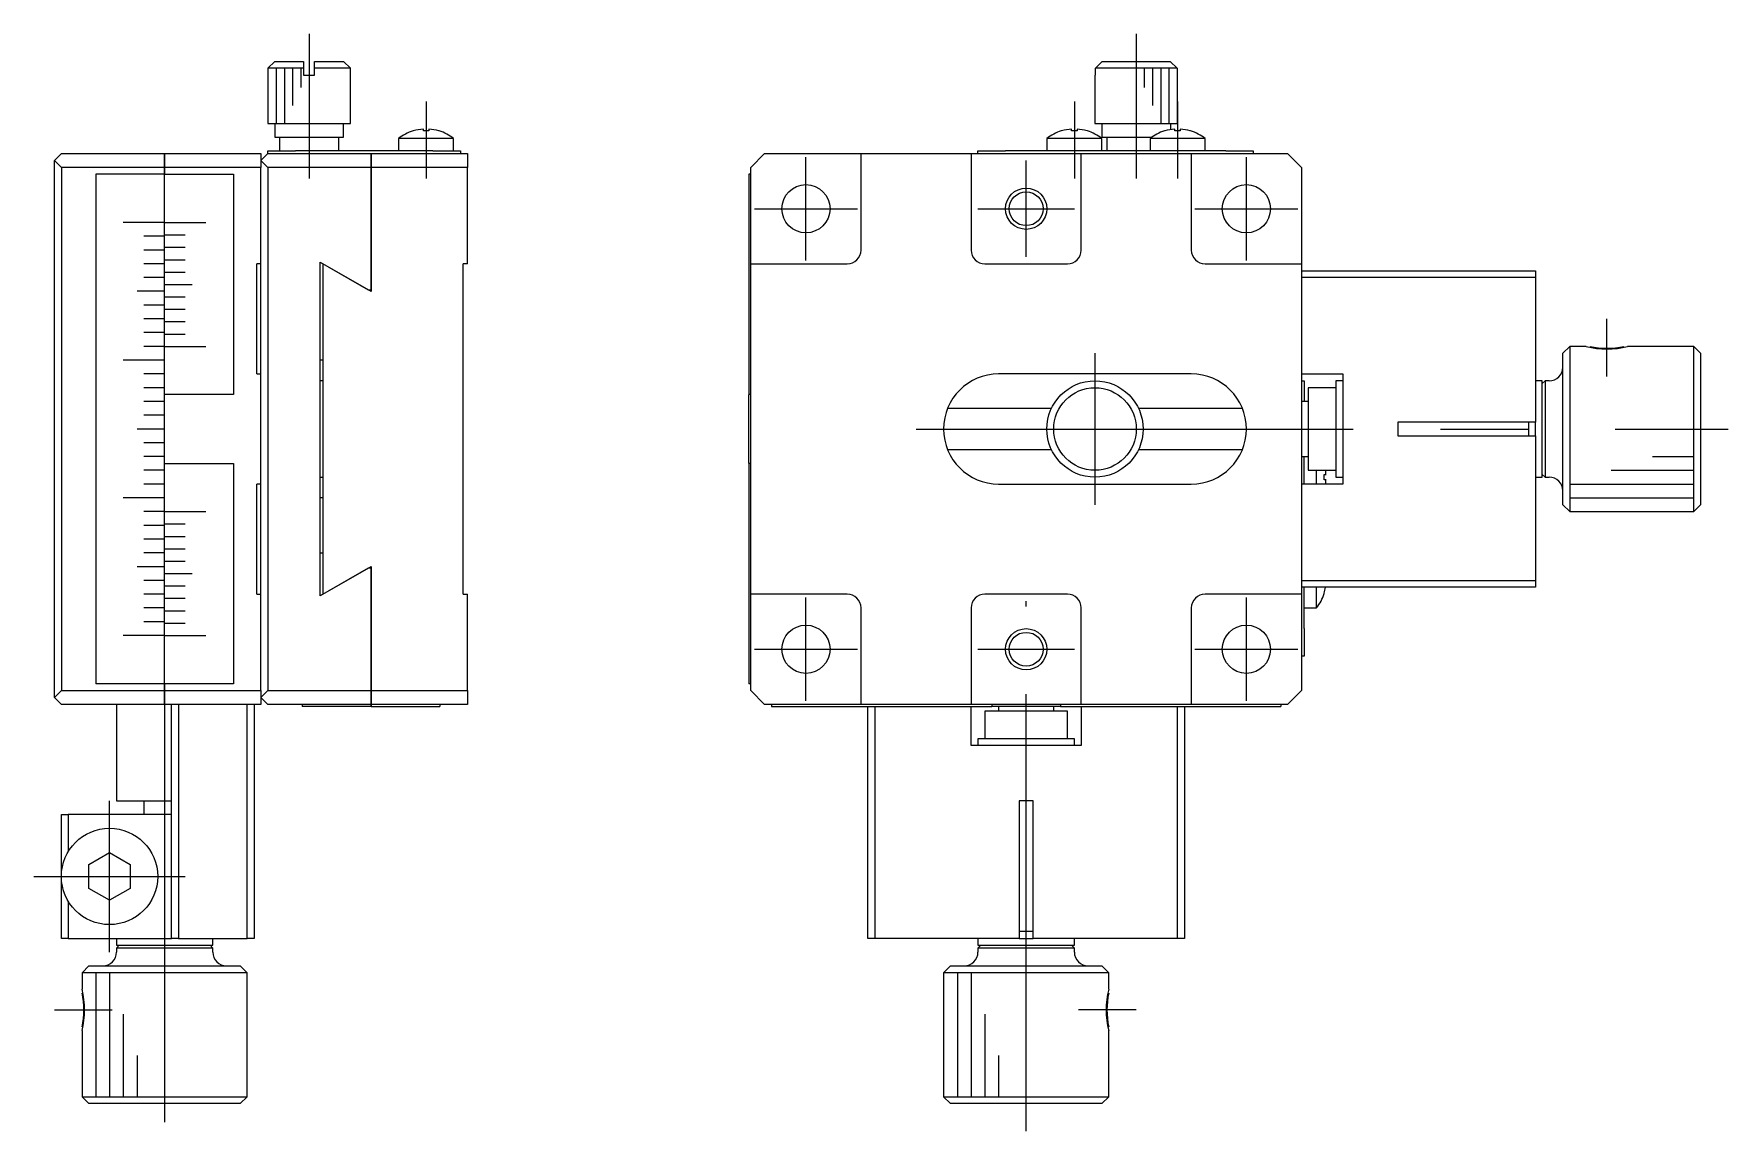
# Model space of a CAD drawing. Header units: millimetres. Extents: x -116 to 197, y -105 to 101.
# Drawn here: x 73.9 to 197, y -51 to 28.7 of the extents above; entities that cross this region are included whole.
import ezdxf

# ---------------------------------------------------------------- set-up
doc = ezdxf.new("R2010")
doc.units = ezdxf.units.MM
doc.linetypes.add('CENTER', pattern=[50.8, 31.75, -6.35, 6.35, -6.35])
doc.layers.add('CENTER', color=1, linetype='CENTER')

msp = doc.modelspace()

# ---------------------------------------------------------------- linework, layer by layer
at = {"color": 7, "linetype": 'Continuous', "lineweight": -3}
for p, q in [((91.38, 26.7), (90.88, 26.2)), ((90.88, 26.2), (90.88, 22.2)), ((93.48, 26.2), (90.88, 26.2)), ((91.38, 26.7), (93.48, 26.7)), ((91.48, 26.2), (91.48, 22.2)), ((92.08, 26.2), (92.08, 22.2)), ((92.68, 26.2), (92.68, 23.5)), ((93.28, 26.2), (93.28, 24.8)), ((93.48, 26.7), (93.48, 26.2)), ((93.48, 26.2), (93.48, 25.7)), ((94.28, 26.7), (96.38, 26.7)), ((94.28, 26.2), (94.28, 26.7)), ((96.88, 26.2), (94.28, 26.2)), ((94.28, 25.7), (94.28, 26.2)), ((96.88, 26.2), (96.38, 26.7)), ((96.88, 22.2), (96.88, 26.2)), ((151.01, 26.2), (151.51, 26.7)), ((156.96, 26.2), (151.01, 26.2)), ((151.01, 25.7), (151.01, 26.2)), ((151.51, 26.7), (156.45, 26.7)), ((154.58, 24.8), (154.58, 26.2)), ((155.18, 23.5), (155.18, 26.2)), ((155.78, 22.2), (155.78, 26.2)), ((156.38, 22.2), (156.38, 26.2)), ((156.45, 26.7), (156.96, 26.2)), ((156.96, 26.2), (156.96, 25.7)), ((93.48, 25.7), (94.28, 25.7)), ((150.98, 25.7), (150.98, 22.2)), ((150.98, 25.7), (151.01, 25.7)), ((156.96, 25.7), (156.98, 25.7)), ((156.98, 22.2), (156.98, 25.7)), ((90.88, 22.2), (93.88, 22.2)), ((91.38, 22.2), (91.38, 21.2)), ((93.88, 22.2), (96.88, 22.2)), ((96.38, 21.2), (96.38, 22.2)), ((150.98, 22.2), (156.98, 22.2)), ((151.48, 22.2), (151.48, 21.2)), ((156.48, 21.75), (156.48, 22.2)), ((91.38, 21.2), (93.88, 21.2)), ((91.73, 21.2), (91.73, 20.2)), ((93.88, 21.2), (96.38, 21.2)), ((96.03, 20.2), (96.03, 21.2)), ((104.38, 21.1), (100.38, 21.1)), ((100.38, 21.1), (100.38, 20.2)), ((101.45, 21.66), (101.43, 21.66)), ((102.18, 21.66), (102.18, 21.79)), ((102.58, 21.66), (102.18, 21.66)), ((102.58, 21.79), (102.58, 21.66)), ((103.33, 21.66), (103.31, 21.66)), ((104.38, 20.2), (104.38, 21.1)), ((151.48, 21.1), (147.48, 21.1)), ((147.48, 21.1), (147.48, 20.2)), ((148.55, 21.66), (148.53, 21.66)), ((149.28, 21.66), (149.28, 21.79)), ((149.68, 21.66), (149.28, 21.66)), ((149.68, 21.79), (149.68, 21.66)), ((150.43, 21.66), (150.41, 21.66)), ((151.48, 21.2), (155.12, 21.2)), ((151.48, 20.2), (151.48, 21.1)), ((151.83, 21.2), (151.83, 20.2)), ((158.98, 21.1), (154.98, 21.1)), ((154.98, 21.1), (154.98, 20.2)), ((156.05, 21.66), (156.03, 21.66)), ((156.78, 21.66), (156.78, 21.79)), ((157.18, 21.66), (156.78, 21.66)), ((157.18, 21.79), (157.18, 21.66)), ((157.93, 21.66), (157.91, 21.66)), ((158.98, 20.2), (158.98, 21.1)), ((75.38, 19.5), (75.88, 20)), ((75.88, 20), (83.38, 20)), ((83.38, 20), (90.38, 20)), ((83.38, 20), (83.38, 19)), ((83.38, 19), (83.38, 20)), ((90.38, 19.5), (90.88, 20)), ((90.38, 20), (90.38, 19.5)), ((90.88, 20.2), (92.88, 20.2)), ((90.88, 20), (90.88, 20.2)), ((90.88, 20), (98.38, 20)), ((102.88, 20.2), (92.88, 20.2)), ((98.38, 20), (105.38, 20)), ((98.38, 20), (98.38, 19)), ((98.38, 19), (98.38, 20)), ((102.88, 20.2), (104.88, 20.2)), ((104.88, 20.2), (104.88, 20)), ((105.38, 20), (105.38, 19)), ((126.98, 20), (125.98, 19)), ((126.98, 20), (133.98, 20)), ((133.98, 13), (133.98, 20)), ((133.98, 20), (141.98, 20)), ((141.98, 20), (149.98, 20)), ((141.98, 20), (141.98, 13)), ((142.48, 20.2), (144.48, 20.2)), ((142.48, 20), (142.48, 20.2)), ((160.48, 20.2), (144.48, 20.2)), ((149.98, 13), (149.98, 20)), ((149.98, 20), (157.98, 20)), ((157.98, 20), (157.98, 13)), ((157.98, 20), (164.98, 20)), ((160.48, 20.2), (162.48, 20.2)), ((162.48, 20.2), (162.48, 20)), ((165.98, 19), (164.98, 20)), ((75.38, -19.5), (75.38, 19.5)), ((75.88, 19), (75.38, 19.5)), ((75.88, 19), (75.88, -19)), ((83.38, 19), (75.88, 19)), ((78.38, 18.5), (78.38, -18.5)), ((83.38, 18.5), (78.38, 18.5)), ((90.38, 19), (83.38, 19)), ((83.38, 18.51), (83.38, 19)), ((83.38, 19), (83.38, 18.51)), ((83.38, 15.01), (83.38, 18.5)), ((83.38, 15.01), (83.38, 18.5)), ((83.38, 18.5), (88.38, 18.5)), ((88.38, 18.5), (88.38, 2.5)), ((90.88, 19), (90.38, 19.5)), ((90.38, 19.5), (90.38, 19)), ((90.38, 12), (90.38, 19)), ((90.88, 19), (90.88, -19)), ((98.38, 19), (90.88, 19)), ((98.38, 10.1), (98.38, 19)), ((98.38, 19), (98.38, 10.1)), ((105.38, 19), (98.38, 19)), ((105.38, 12), (105.38, 19)), ((125.83, 18.5), (125.83, 2.5)), ((125.98, 18.5), (125.83, 18.5)), ((125.98, 12), (125.98, 19)), ((165.98, 19), (165.98, 12)), ((81.38, 15), (80.38, 15)), ((81.88, 15), (81.38, 15)), ((83.38, 15), (81.88, 15)), ((83.38, 15), (83.38, 15.01)), ((83.38, 15), (83.38, 15.01)), ((83.38, 15), (84.88, 15)), ((83.38, 14.99), (83.38, 15)), ((83.38, 14.99), (83.38, 15)), ((83.38, 14.11), (83.38, 14.99)), ((83.38, 14.1), (83.38, 14.99)), ((84.88, 15), (85.38, 15)), ((85.38, 15), (86.38, 15)), ((83.38, 14), (81.88, 14)), ((83.38, 14.1), (83.38, 14.11)), ((83.38, 14.1), (84.88, 14.1)), ((83.38, 14.09), (83.38, 14.1)), ((83.38, 14.01), (83.38, 14.1)), ((83.38, 14), (83.38, 14.09)), ((83.38, 14), (83.38, 14.01)), ((83.38, 13.21), (83.38, 14)), ((83.38, 13.99), (83.38, 14)), ((83.38, 13.2), (83.38, 13.99)), ((83.38, 13), (81.88, 13)), ((83.38, 13.2), (83.38, 13.21)), ((83.38, 13.2), (84.88, 13.2)), ((83.38, 13.19), (83.38, 13.2)), ((83.38, 13.01), (83.38, 13.2)), ((83.38, 13), (83.38, 13.19)), ((83.38, 13), (83.38, 13.01)), ((83.38, 12.31), (83.38, 13)), ((83.38, 12.99), (83.38, 13)), ((83.38, 12.3), (83.38, 12.99)), ((83.38, 12), (81.88, 12)), ((83.38, 12.3), (83.38, 12.31)), ((83.38, 12.3), (84.88, 12.3)), ((83.38, 12.29), (83.38, 12.3)), ((83.38, 12.01), (83.38, 12.3)), ((83.38, 12), (83.38, 12.29)), ((83.38, 12), (83.38, 12.01)), ((83.38, 11.41), (83.38, 12)), ((83.38, 11.99), (83.38, 12)), ((83.38, 11.4), (83.38, 11.99)), ((83.38, 11.4), (83.38, 11.41)), ((83.38, 11.4), (84.88, 11.4)), ((83.38, 11.39), (83.38, 11.4)), ((83.38, 11.01), (83.38, 11.4)), ((83.38, 11), (83.38, 11.39)), ((90.08, 4), (90.08, 12)), ((90.38, 12), (90.08, 12)), ((90.38, 4), (90.38, 12)), ((94.68, -12.12), (94.68, 12.12)), ((94.68, 12.12), (98.18, 10.1)), ((94.88, 12), (94.88, -12)), ((98.38, 9.98), (94.88, 12)), ((105.08, -12), (105.08, 12)), ((105.38, 12), (105.08, 12)), ((125.98, 12), (132.98, 12)), ((125.98, -12), (125.98, 12)), ((142.98, 12), (148.98, 12)), ((158.98, 12), (165.98, 12)), ((165.98, 12), (165.98, -12)), ((165.98, 11.5), (182.98, 11.5)), ((182.98, 11.5), (182.98, 11)), ((81.88, 10), (81.38, 10)), ((83.38, 11), (81.88, 11)), ((83.38, 10), (81.88, 10)), ((83.38, 11), (83.38, 11.01)), ((83.38, 10.51), (83.38, 11)), ((83.38, 10.99), (83.38, 11)), ((83.38, 10.5), (83.38, 10.99)), ((83.38, 10.5), (83.38, 10.51)), ((83.38, 10.5), (84.88, 10.5)), ((83.38, 10.49), (83.38, 10.5)), ((83.38, 10.01), (83.38, 10.5)), ((83.38, 10), (83.38, 10.49)), ((83.38, 10), (83.38, 10.01)), ((83.38, 9.61), (83.38, 10)), ((83.38, 9.99), (83.38, 10)), ((83.38, 9.6), (83.38, 9.99)), ((84.88, 10.5), (85.38, 10.5)), ((98.18, 10.1), (98.38, 10.1)), ((98.38, 10.1), (98.38, 9.98)), ((182.98, 11), (165.98, 11)), ((182.98, 11), (182.98, 0.5)), ((83.38, 9), (81.88, 9)), ((83.38, 9.6), (83.38, 9.61)), ((83.38, 9.6), (84.88, 9.6)), ((83.38, 9.01), (83.38, 9.6)), ((83.38, 9.59), (83.38, 9.6)), ((83.38, 9), (83.38, 9.59)), ((83.38, 9), (83.38, 9.01)), ((83.38, 8.71), (83.38, 9)), ((83.38, 8.99), (83.38, 9)), ((83.38, 8.7), (83.38, 8.99)), ((83.38, 8.7), (83.38, 8.71)), ((83.38, 8.7), (84.88, 8.7)), ((83.38, 8.69), (83.38, 8.7)), ((83.38, 8.01), (83.38, 8.7)), ((83.38, 8), (83.38, 8.69)), ((83.38, 8), (81.88, 8)), ((83.38, 8), (83.38, 8.01)), ((83.38, 7.81), (83.38, 8)), ((83.38, 7.99), (83.38, 8)), ((83.38, 7.8), (83.38, 7.99)), ((83.38, 7.8), (83.38, 7.81)), ((83.38, 7.8), (84.88, 7.8)), ((83.38, 7.79), (83.38, 7.8)), ((83.38, 7.01), (83.38, 7.8)), ((83.38, 7), (83.38, 7.79)), ((83.38, 7), (81.88, 7)), ((83.38, 7), (83.38, 7.01)), ((83.38, 6.91), (83.38, 7)), ((83.38, 6.99), (83.38, 7)), ((83.38, 6.9), (83.38, 6.99)), ((83.38, 6.9), (83.38, 6.91)), ((83.38, 6.9), (84.88, 6.9)), ((83.38, 6.89), (83.38, 6.9)), ((83.38, 6.01), (83.38, 6.9)), ((83.38, 6.01), (83.38, 6.89)), ((81.38, 5), (80.38, 5)), ((81.88, 5), (81.38, 5)), ((83.38, 6), (81.88, 6)), ((83.38, 5), (81.88, 5)), ((83.38, 6), (83.38, 6.01)), ((83.38, 6), (83.38, 6.01)), ((83.38, 6), (84.88, 6)), ((83.38, 5.99), (83.38, 6)), ((83.38, 5.99), (83.38, 6)), ((83.38, 5), (83.38, 5.99)), ((83.38, 5.01), (83.38, 5.99)), ((83.38, 5), (83.38, 5.01)), ((83.38, 4), (83.38, 5)), ((83.38, 4.99), (83.38, 5)), ((83.38, 4.01), (83.38, 4.99)), ((84.88, 6), (85.38, 6)), ((85.38, 6), (86.38, 6)), ((94.88, 5), (94.68, 5)), ((185.48, 6), (184.98, 5.5)), ((184.98, -5.5), (184.98, 5.5)), ((185.48, 6), (185.48, -6)), ((186.68, 6), (185.48, 6)), ((194.48, 6), (189.68, 6)), ((194.48, 0), (194.48, 6)), ((194.98, 5.5), (194.48, 6)), ((194.98, 5.5), (194.98, 0)), ((83.38, 4), (81.88, 4)), ((83.38, 4), (83.38, 4.01)), ((83.38, 3), (83.38, 4)), ((83.38, 3.99), (83.38, 4)), ((83.38, 3.01), (83.38, 3.99)), ((90.08, 4), (90.38, 4)), ((90.38, -4), (90.38, 4)), ((157.98, 4), (143.98, 4)), ((165.98, 4), (168.98, 4)), ((168.98, 4), (168.98, -4)), ((83.38, 3), (81.88, 3)), ((83.38, 3), (83.38, 3.01)), ((83.38, 2.5), (83.38, 3)), ((83.38, 2.99), (83.38, 3)), ((83.38, 2.5), (83.38, 2.99)), ((88.38, 2.5), (83.38, 2.5)), ((83.38, 2.49), (83.38, 2.5)), ((83.38, 2), (83.38, 2.49)), ((94.88, 3.5), (94.68, 3.5)), ((125.98, 2.5), (125.83, 2.5)), ((125.83, 2), (125.83, 2.49)), ((165.98, 3.5), (166.18, 3.5)), ((166.18, 3.5), (166.18, 2)), ((168.48, 3), (166.48, 3)), ((166.48, 3), (166.48, -3)), ((168.48, 3.5), (168.48, 0)), ((168.98, 3.5), (168.48, 3.5)), ((168.48, 3.5), (168.48, 3)), ((183.48, 3.5), (182.98, 3.5)), ((183.48, -3.5), (183.48, 3.5)), ((183.68, 3.5), (183.48, 3.3)), ((183.48, 3.3), (183.48, 3.5)), ((183.68, 3.5), (183.68, -3.5)), ((183.98, 3.5), (183.68, 3.5)), ((83.38, 2), (81.88, 2)), ((83.38, 1), (83.38, 2)), ((125.83, 1), (125.83, 2)), ((147.82, 1.5), (140.27, 1.5)), ((154.14, 1.5), (154.14, 1.5)), ((161.69, 1.5), (154.14, 1.5)), ((166.48, 2), (165.98, 2)), ((83.38, 1), (81.88, 1)), ((83.38, 0), (83.38, 1)), ((125.83, 0), (125.83, 1)), ((182.98, 0.5), (172.98, 0.5)), ((172.98, 0.5), (172.98, -0.5)), ((182.48, 0.5), (182.48, -0.5)), ((182.98, -0.5), (182.98, 0.5)), ((81.88, 0), (81.38, 0)), ((83.38, 0), (81.88, 0)), ((83.38, -1), (81.88, -1)), ((83.38, -1), (83.38, 0)), ((83.38, -2), (83.38, -1)), ((125.83, -1), (125.83, 0)), ((125.83, -2), (125.83, -1)), ((168.48, 0), (168.48, -3.5)), ((172.98, -0.5), (182.98, -0.5)), ((182.98, -0.5), (182.98, -11)), ((194.48, -6), (194.48, 0)), ((194.98, 0), (194.98, -5.5)), ((83.38, -2), (81.88, -2)), ((83.38, -2.49), (83.38, -2)), ((125.83, -2.49), (125.83, -2)), ((140.27, -1.5), (147.82, -1.5)), ((154.14, -1.5), (154.14, -1.5)), ((154.14, -1.5), (154.14, -1.5)), ((154.14, -1.5), (161.69, -1.5)), ((165.98, -2), (166.48, -2)), ((166.18, -4), (166.18, -2)), ((191.48, -2), (194.48, -2)), ((83.38, -3), (81.88, -3)), ((83.38, -2.5), (83.38, -2.49)), ((83.38, -2.5), (88.38, -2.5)), ((83.38, -3), (83.38, -2.5)), ((83.38, -2.99), (83.38, -2.5)), ((83.38, -3), (83.38, -2.99)), ((83.38, -4), (83.38, -3)), ((83.38, -3.01), (83.38, -3)), ((83.38, -3.99), (83.38, -3.01)), ((88.38, -2.5), (88.38, -18.5)), ((94.68, -3.5), (94.88, -3.5)), ((125.83, -2.5), (125.83, -18.5)), ((125.98, -2.5), (125.83, -2.5)), ((166.48, -3), (168.48, -3)), ((167.08, -4), (167.08, -3)), ((167.64, -3.7), (167.64, -3.3)), ((167.64, -3.3), (167.77, -3.3)), ((168.48, -3), (168.48, -3.5)), ((168.48, -3.5), (168.98, -3.5)), ((182.98, -3.5), (183.48, -3.5)), ((183.48, -3.3), (183.68, -3.5)), ((183.48, -3.5), (183.48, -3.3)), ((183.68, -3.5), (183.98, -3.5)), ((188.48, -3), (194.48, -3)), ((83.38, -4), (81.88, -4)), ((83.38, -4), (83.38, -3.99)), ((83.38, -5), (83.38, -4)), ((83.38, -4.01), (83.38, -4)), ((83.38, -4.99), (83.38, -4.01)), ((90.08, -12), (90.08, -4)), ((90.38, -4), (90.08, -4)), ((90.38, -12), (90.38, -4)), ((143.98, -4), (157.98, -4)), ((168.98, -4), (165.98, -4)), ((167.77, -3.7), (167.64, -3.7)), ((185.48, -4), (194.48, -4)), ((81.38, -5), (80.38, -5)), ((81.88, -5), (81.38, -5)), ((83.38, -5), (81.88, -5)), ((83.38, -6), (81.88, -6)), ((83.38, -5), (83.38, -4.99)), ((83.38, -5.99), (83.38, -5)), ((83.38, -5.01), (83.38, -5)), ((83.38, -5.99), (83.38, -5.01)), ((83.38, -6), (83.38, -5.99)), ((83.38, -6), (83.38, -5.99)), ((83.38, -6), (84.88, -6)), ((83.38, -6.01), (83.38, -6)), ((83.38, -6.01), (83.38, -6)), ((83.38, -6.89), (83.38, -6.01)), ((83.38, -6.9), (83.38, -6.01)), ((84.88, -6), (85.38, -6)), ((85.38, -6), (86.38, -6)), ((94.88, -5), (94.68, -5)), ((184.98, -5.5), (185.48, -6)), ((185.48, -5), (194.48, -5)), ((185.48, -6), (194.48, -6)), ((194.48, -6), (194.98, -5.5)), ((83.38, -7), (81.88, -7)), ((83.38, -6.9), (83.38, -6.89)), ((83.38, -6.9), (84.88, -6.9)), ((83.38, -6.91), (83.38, -6.9)), ((83.38, -6.99), (83.38, -6.9)), ((83.38, -7), (83.38, -6.91)), ((83.38, -7), (83.38, -6.99)), ((83.38, -7.79), (83.38, -7)), ((83.38, -7.01), (83.38, -7)), ((83.38, -7.8), (83.38, -7.01)), ((83.38, -8), (81.88, -8)), ((83.38, -7.8), (83.38, -7.79)), ((83.38, -7.8), (84.88, -7.8)), ((83.38, -7.81), (83.38, -7.8)), ((83.38, -7.99), (83.38, -7.8)), ((83.38, -8), (83.38, -7.81)), ((83.38, -8), (83.38, -7.99)), ((83.38, -8.69), (83.38, -8)), ((83.38, -8.01), (83.38, -8)), ((83.38, -8.7), (83.38, -8.01)), ((83.38, -9), (81.88, -9)), ((83.38, -8.7), (83.38, -8.69)), ((83.38, -8.7), (84.88, -8.7)), ((83.38, -8.71), (83.38, -8.7)), ((83.38, -8.99), (83.38, -8.7)), ((83.38, -9), (83.38, -8.71)), ((83.38, -9), (83.38, -8.99)), ((83.38, -9.59), (83.38, -9)), ((83.38, -9.01), (83.38, -9)), ((83.38, -9.6), (83.38, -9.01)), ((83.38, -9.6), (83.38, -9.59)), ((83.38, -9.6), (84.88, -9.6)), ((83.38, -9.61), (83.38, -9.6)), ((83.38, -9.99), (83.38, -9.6)), ((83.38, -10), (83.38, -9.61)), ((94.68, -9), (94.88, -9)), ((81.88, -10), (81.38, -10)), ((83.38, -10), (81.88, -10)), ((83.38, -11), (81.88, -11)), ((83.38, -10), (83.38, -9.99)), ((83.38, -10.49), (83.38, -10)), ((83.38, -10.01), (83.38, -10)), ((83.38, -10.5), (83.38, -10.01)), ((83.38, -10.5), (83.38, -10.49)), ((83.38, -10.5), (84.88, -10.5)), ((83.38, -10.51), (83.38, -10.5)), ((83.38, -10.99), (83.38, -10.5)), ((83.38, -11), (83.38, -10.51)), ((83.38, -11), (83.38, -10.99)), ((83.38, -11.39), (83.38, -11)), ((83.38, -11.01), (83.38, -11)), ((83.38, -11.4), (83.38, -11.01)), ((84.88, -10.5), (85.38, -10.5)), ((98.18, -10.1), (94.68, -12.12)), ((94.88, -12), (98.38, -9.98)), ((98.38, -10.1), (98.18, -10.1)), ((98.38, -9.98), (98.38, -10.1)), ((98.38, -19), (98.38, -10.1)), ((98.38, -10.1), (98.38, -19)), ((165.98, -11), (182.98, -11)), ((182.98, -11), (182.98, -11.5)), ((83.38, -12), (81.88, -12)), ((83.38, -11.4), (83.38, -11.39)), ((83.38, -11.4), (84.88, -11.4)), ((83.38, -11.41), (83.38, -11.4)), ((83.38, -11.99), (83.38, -11.4)), ((83.38, -12), (83.38, -11.41)), ((83.38, -12), (83.38, -11.99)), ((83.38, -12.29), (83.38, -12)), ((83.38, -12.01), (83.38, -12)), ((83.38, -12.3), (83.38, -12.01)), ((83.38, -12.3), (83.38, -12.29)), ((83.38, -12.99), (83.38, -12.3)), ((83.38, -12.3), (84.88, -12.3)), ((83.38, -12.31), (83.38, -12.3)), ((90.08, -12), (90.38, -12)), ((90.38, -19), (90.38, -12)), ((105.08, -12), (105.38, -12)), ((105.38, -19), (105.38, -12)), ((125.98, -19), (125.98, -12)), ((132.98, -12), (125.98, -12)), ((148.98, -12), (142.98, -12)), ((165.98, -12), (158.98, -12)), ((182.98, -11.5), (165.98, -11.5)), ((165.98, -12), (165.98, -19)), ((166.18, -14.5), (166.18, -11.5)), ((167.08, -13), (167.08, -11.5)), ((167.64, -11.95), (167.64, -11.93)), ((83.38, -13), (81.88, -13)), ((83.38, -13), (83.38, -12.31)), ((83.38, -13), (83.38, -12.99)), ((83.38, -13.19), (83.38, -13)), ((83.38, -13.01), (83.38, -13)), ((83.38, -13.2), (83.38, -13.01)), ((83.38, -13.2), (83.38, -13.19)), ((83.38, -13.2), (84.88, -13.2)), ((83.38, -13.21), (83.38, -13.2)), ((83.38, -13.99), (83.38, -13.2)), ((83.38, -14), (83.38, -13.21)), ((133.98, -20), (133.98, -13)), ((141.98, -13), (141.98, -20)), ((149.98, -20), (149.98, -13)), ((157.98, -13), (157.98, -20)), ((166.18, -13), (167.08, -13)), ((83.38, -14), (81.88, -14)), ((83.38, -14), (83.38, -13.99)), ((83.38, -14.09), (83.38, -14)), ((83.38, -14.01), (83.38, -14)), ((83.38, -14.1), (83.38, -14.01)), ((83.38, -14.1), (83.38, -14.09)), ((83.38, -14.1), (84.88, -14.1)), ((83.38, -14.11), (83.38, -14.1)), ((83.38, -14.99), (83.38, -14.1)), ((83.38, -14.99), (83.38, -14.11)), ((166.18, -14.5), (166.18, -16.5)), ((81.38, -15), (80.38, -15)), ((81.88, -15), (81.38, -15)), ((83.38, -15), (81.88, -15)), ((83.38, -15), (83.38, -14.99)), ((83.38, -15), (83.38, -14.99)), ((83.38, -15), (84.88, -15)), ((83.38, -15.01), (83.38, -15)), ((83.38, -15.01), (83.38, -15)), ((83.38, -18.5), (83.38, -15.01)), ((83.38, -18.5), (83.38, -15.01)), ((84.88, -15), (85.38, -15)), ((85.38, -15), (86.38, -15)), ((166.18, -16.5), (165.98, -16.5)), ((75.38, -19.5), (75.88, -19)), ((75.88, -20), (75.38, -19.5)), ((75.88, -19), (83.38, -19)), ((83.38, -18.5), (78.38, -18.5)), ((88.38, -18.5), (83.38, -18.5)), ((83.38, -19), (83.38, -18.51)), ((83.38, -18.51), (83.38, -19)), ((83.38, -19), (90.38, -19)), ((83.38, -19), (83.38, -20)), ((83.38, -20), (83.38, -19)), ((90.38, -19.5), (90.88, -19)), ((90.38, -19), (90.38, -19.5)), ((90.88, -20), (90.38, -19.5)), ((90.38, -19.5), (90.38, -20)), ((90.88, -19), (98.38, -19)), ((98.38, -19), (98.38, -20)), ((98.38, -20), (98.38, -19)), ((98.38, -19), (105.38, -19)), ((105.38, -19), (105.38, -20)), ((125.98, -18.5), (125.83, -18.5)), ((125.98, -19), (126.98, -20)), ((164.98, -20), (165.98, -19)), ((83.38, -20), (75.88, -20)), ((79.88, -20), (79.88, -27)), ((90.38, -20), (83.38, -20)), ((83.88, -37), (83.88, -20)), ((84.38, -20), (84.38, -37)), ((89.38, -37), (89.38, -20)), ((89.88, -20), (89.88, -37)), ((98.38, -20), (90.88, -20)), ((93.38, -20), (93.38, -20.15)), ((98.38, -20.15), (93.38, -20.15)), ((105.38, -20), (98.38, -20)), ((98.38, -20.15), (98.38, -20)), ((98.38, -20), (98.38, -20.15)), ((98.38, -20.15), (103.38, -20.15)), ((103.38, -20), (103.38, -20.15)), ((133.98, -20), (126.98, -20)), ((127.48, -20), (127.48, -20.15)), ((127.48, -20.15), (143.48, -20.15)), ((141.98, -20), (133.98, -20)), ((134.48, -37), (134.48, -20.15)), ((134.98, -20.15), (134.98, -37)), ((149.98, -20), (141.98, -20)), ((141.98, -23), (141.98, -20.15)), ((148.98, -20.5), (142.98, -20.5)), ((142.98, -20.5), (142.98, -22.5)), ((143.48, -20), (143.48, -20.15)), ((143.98, -20.15), (143.49, -20.15)), ((144.98, -20.15), (143.98, -20.15)), ((143.98, -20.15), (143.98, -20.5)), ((145.98, -20.15), (144.98, -20.15)), ((146.98, -20.15), (145.98, -20.15)), ((147.98, -20.15), (146.98, -20.15)), ((147.98, -20.5), (147.98, -20.15)), ((148.47, -20.15), (147.98, -20.15)), ((148.48, -20), (148.48, -20.15)), ((148.48, -20.15), (164.48, -20.15)), ((148.98, -22.5), (148.98, -20.5)), ((157.98, -20), (149.98, -20)), ((149.98, -20.15), (149.98, -23)), ((156.98, -37), (156.98, -20.15)), ((157.48, -20.15), (157.48, -37)), ((164.98, -20), (157.98, -20)), ((164.48, -20), (164.48, -20.15)), ((149.98, -23), (141.98, -23)), ((145.98, -22.5), (142.48, -22.5)), ((142.48, -22.5), (142.48, -23)), ((142.98, -22.5), (142.48, -22.5)), ((149.48, -22.5), (145.98, -22.5)), ((149.48, -22.5), (148.98, -22.5)), ((149.48, -23), (149.48, -22.5)), ((79.88, -27), (83.88, -27)), ((81.88, -27), (81.88, -28)), ((145.48, -27), (145.48, -37)), ((146.48, -27), (145.48, -27)), ((146.48, -37), (146.48, -27)), ((75.88, -32.5), (75.88, -28)), ((75.88, -28), (76.38, -28)), ((83.88, -28), (76.38, -28)), ((76.38, -28), (76.38, -30.7)), ((77.88, -31.63), (79.38, -30.77)), ((79.38, -30.77), (80.88, -31.63)), ((77.88, -33.37), (77.88, -31.63)), ((80.88, -31.63), (80.88, -33.37)), ((75.88, -37), (75.88, -32.5)), ((76.38, -34.3), (76.38, -37)), ((79.38, -34.23), (77.88, -33.37)), ((80.88, -33.37), (79.38, -34.23)), ((146.48, -36.5), (145.48, -36.5)), ((76.38, -37), (75.88, -37)), ((76.38, -37), (83.88, -37)), ((79.88, -37), (79.88, -37.5)), ((79.88, -37.5), (86.88, -37.5)), ((80.08, -37.5), (79.88, -37.7)), ((86.88, -37.7), (79.88, -37.7)), ((79.88, -37.7), (79.88, -38)), ((80.08, -37.5), (86.68, -37.5)), ((84.38, -37), (83.88, -37)), ((84.38, -37), (89.38, -37)), ((86.88, -37.7), (86.68, -37.5)), ((86.88, -37.5), (86.88, -37)), ((86.88, -38), (86.88, -37.7)), ((89.88, -37), (89.38, -37)), ((134.98, -37), (134.48, -37)), ((145.48, -37), (134.98, -37)), ((142.48, -37), (142.48, -37.5)), ((142.48, -37.5), (149.48, -37.5)), ((142.68, -37.5), (142.48, -37.7)), ((142.48, -37.5), (142.68, -37.5)), ((149.48, -37.7), (142.48, -37.7)), ((142.48, -37.7), (142.48, -38)), ((145.48, -37), (146.48, -37)), ((156.98, -37), (146.48, -37)), ((149.48, -37.7), (149.28, -37.5)), ((149.28, -37.5), (149.48, -37.5)), ((149.48, -37.5), (149.48, -37)), ((149.48, -38), (149.48, -37.7)), ((157.48, -37), (156.98, -37)), ((77.88, -39), (77.38, -39.5)), ((77.88, -39), (88.88, -39)), ((89.38, -39.5), (88.88, -39)), ((140.48, -39), (139.98, -39.5)), ((140.48, -39), (151.48, -39)), ((151.98, -39.5), (151.48, -39)), ((89.38, -39.5), (77.38, -39.5)), ((77.38, -39.5), (77.38, -40.7)), ((78.38, -39.5), (78.38, -48.5)), ((79.38, -39.5), (79.38, -48.5)), ((89.38, -48.5), (89.38, -39.5)), ((151.98, -39.5), (139.98, -39.5)), ((139.98, -39.5), (139.98, -48.5)), ((140.98, -39.5), (140.98, -48.5)), ((141.98, -39.5), (141.98, -48.5)), ((151.98, -40.7), (151.98, -39.5)), ((80.38, -42.5), (80.38, -48.5)), ((142.98, -42.5), (142.98, -48.5)), ((77.38, -43.7), (77.38, -48.5)), ((151.98, -48.5), (151.98, -43.7)), ((81.38, -45.5), (81.38, -48.5)), ((143.98, -45.5), (143.98, -48.5)), ((77.38, -48.5), (89.38, -48.5)), ((77.38, -48.5), (77.88, -49)), ((88.88, -49), (77.88, -49)), ((88.88, -49), (89.38, -48.5)), ((139.98, -48.5), (140.48, -49)), ((139.98, -48.5), (145.98, -48.5)), ((145.98, -49), (140.48, -49)), ((145.98, -48.5), (151.98, -48.5)), ((151.48, -49), (145.98, -49)), ((151.48, -49), (151.98, -48.5))]:
    msp.add_line(p, q, dxfattribs=at)
for centre, radius in [((129.98, 16), 1.75), ((161.98, 16), 1.75), ((145.98, 16), 1.23), ((150.98, 0), 3.5), ((150.98, 0), 3), ((129.98, -16), 1.75), ((145.98, -16), 1.23), ((161.98, -16), 1.75), ((79.38, -32.5), 3.5)]:
    msp.add_circle(centre, radius, dxfattribs=at)
at = {"color": 3, "linetype": 'Continuous', "lineweight": -2}
for centre in [(145.98, 16), (145.98, -16)]:
    msp.add_circle(centre, 1.5, dxfattribs=at)
at = {"color": 7, "linetype": 'Continuous', "lineweight": -3}
for centre, radius, start, end in [((102.38, 18.6), 3.2, 107.27, 128.6822), ((102.38, 18.6), 3.19, 93.5904, 106.9053), ((102.38, 18.6), 3.19, 73.0947, 86.4096), ((102.38, 18.6), 3.2, 51.3178, 72.73), ((149.48, 18.6), 3.2, 107.27, 128.6822), ((149.48, 18.6), 3.19, 93.5904, 106.9053), ((149.48, 18.6), 3.19, 73.0947, 86.4096), ((149.48, 18.6), 3.2, 51.3178, 72.73), ((156.98, 18.6), 3.2, 107.27, 128.6822), ((156.98, 18.6), 3.19, 93.5904, 106.9053), ((156.98, 18.6), 3.19, 73.0947, 86.4096), ((156.98, 18.6), 3.2, 51.3178, 72.73), ((132.98, 13), 1, 270, 0), ((142.98, 13), 1, 180, 270), ((148.98, 13), 1, 270, 0), ((158.98, 13), 1, 180, 270), ((188.18, 11.68), 5.81, 257.7759, 282.2241), ((143.98, 0), 4, 90, 270), ((157.98, 0), 4, 270, 90), ((183.98, 4.5), 1, 270, 0), ((164.58, -3.5), 3.19, 3.5904, 9.0071), ((183.98, -4.5), 1, 0, 90), ((164.58, -3.5), 3.19, 350.9929, 356.4096), ((132.98, -13), 1, 0, 90), ((142.98, -13), 1, 90, 180), ((148.98, -13), 1, 0, 90), ((158.98, -13), 1, 90, 180), ((164.58, -11), 3.2, 321.3178, 342.73), ((164.58, -11), 3.19, 343.0947, 350.9929), ((78.88, -38), 1, 270, 0), ((87.88, -38), 1, 180, 270), ((141.48, -38), 1, 270, 0), ((150.48, -38), 1, 180, 270), ((71.71, -42.2), 5.81, 347.7756, 12.2244), ((157.66, -42.2), 5.81, 167.7756, 192.2244)]:
    msp.add_arc(centre, radius, start, end, dxfattribs=at)
at = {"color": 3, "linetype": 'Continuous', "lineweight": -2}
for centre, start, end in [((188.18, 11.81), 255.5286, 284.4714), ((71.57, -42.2), 345.5226, 14.4774), ((157.79, -42.2), 165.5226, 194.4774)]:
    msp.add_arc(centre, 6, start, end, dxfattribs=at)
at = {"layer": 'CENTER', "color": 1, "linetype": 'CENTER', "lineweight": -3}
for p, q in [((93.88, 28.7), (93.88, 18.2)), ((153.98, 28.7), (153.98, 18.2)), ((102.38, 23.79), (102.38, 18.2)), ((149.48, 23.79), (149.48, 18.2)), ((156.98, 23.79), (156.98, 18.2)), ((129.98, 12.25), (129.98, 19.75)), ((161.98, 12.25), (161.98, 19.75)), ((145.98, 12.5), (145.98, 19.5)), ((126.23, 16), (133.73, 16)), ((142.48, 16), (149.48, 16)), ((158.23, 16), (165.73, 16)), ((188.18, 3.81), (188.18, 8)), ((150.98, 5.5), (150.98, -5.5)), ((137.98, 0), (196.98, 0)), ((129.98, -19.75), (129.98, -12.25)), ((161.98, -19.75), (161.98, -12.25)), ((145.98, -51), (145.98, -12.5)), ((126.23, -16), (133.73, -16)), ((142.48, -16), (149.48, -16)), ((158.23, -16), (165.73, -16)), ((83.38, -18.6), (83.38, -51)), ((79.38, -38), (79.38, -27)), ((73.88, -32.5), (84.88, -32.5)), ((75.38, -42.2), (79.57, -42.2)), ((153.98, -42.2), (149.79, -42.2))]:
    msp.add_line(p, q, dxfattribs=at)

doc.saveas('drawing.dxf')
